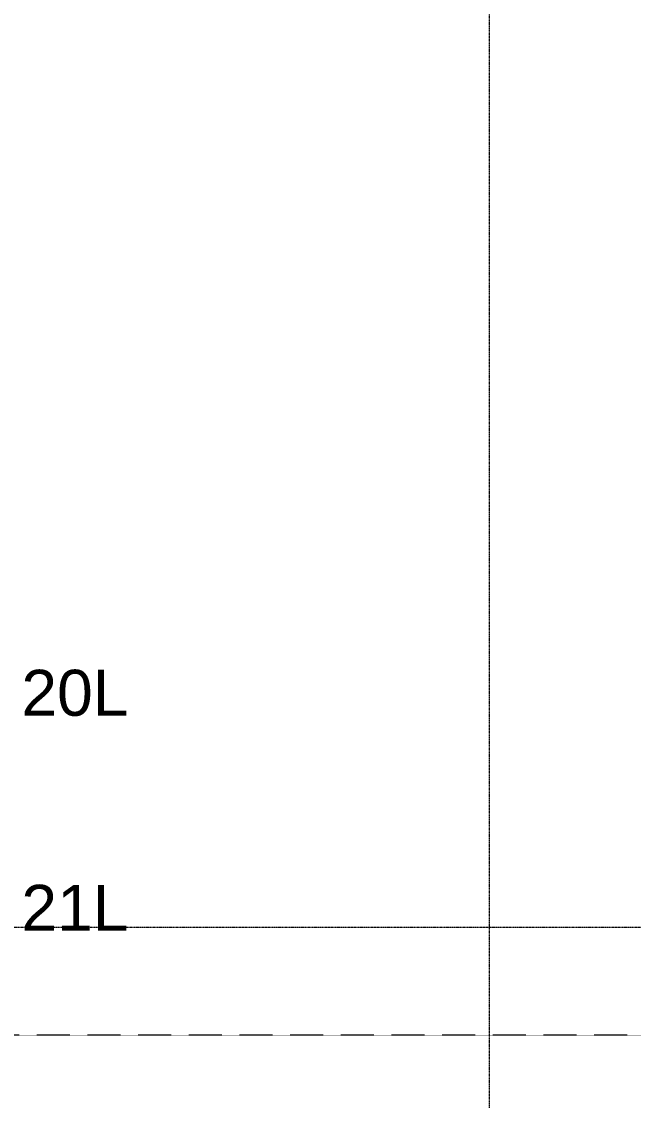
# Model space of a CAD drawing. Header units: millimetres. Extents: x 984 to 425800, y -34355 to 59419.
# Drawn here: x 171040 to 184343, y 12492 to 35956 of the extents above; entities that cross this region are included whole.
import ezdxf

# ---------------------------------------------------------------- set-up
doc = ezdxf.new("R2010")
doc.units = ezdxf.units.MM
doc.linetypes.add('DPA_Grid _ Level 100', pattern=[10, 5.5, -1.6, 1.3, -1.6])
doc.linetypes.add('DPA_Hidden 100', pattern=[7.2, 4.7, -2.5])
for name, color, linetype, lineweight in [('A-DETL', 1, 'Continuous', 70), ('G-ANNO-TEXT', 3, 'Continuous', 9), ('S-GRID', 251, 'Continuous', 9)]:
    doc.layers.add(name, color=color, linetype=linetype, lineweight=lineweight)
doc.styles.add('Arial_4', font='arial.ttf', dxfattribs={"height": 1000})

msp = doc.modelspace()

# ---------------------------------------------------------------- linework, layer by layer
at = {"layer": 'A-DETL', "linetype": 'DPA_Hidden 100', "lineweight": 9}
msp.add_line((273577, 13914), (169690.8, 13914), dxfattribs=at)
at = {"layer": 'S-GRID', "linetype": 'DPA_Grid _ Level 100'}
for p, q in [((181215.8, -30742.3), (181215.8, 54919.2)), ((415577.1, 16252), (62413.8, 16252))]:
    msp.add_line(p, q, dxfattribs=at)

# ---------------------------------------------------------------- texts
at = {"layer": 'G-ANNO-TEXT', "color": 7, "char_height": 1000, "width": 2886.075, "attachment_point": 1, "style": 'Arial_4'}
for s, insert in [('20L', (171035.1, 21857.9)), ('21L', (171035.1, 17181.1))]:
    msp.add_mtext(s, dxfattribs=dict(at, insert=insert))

doc.saveas('drawing.dxf')
